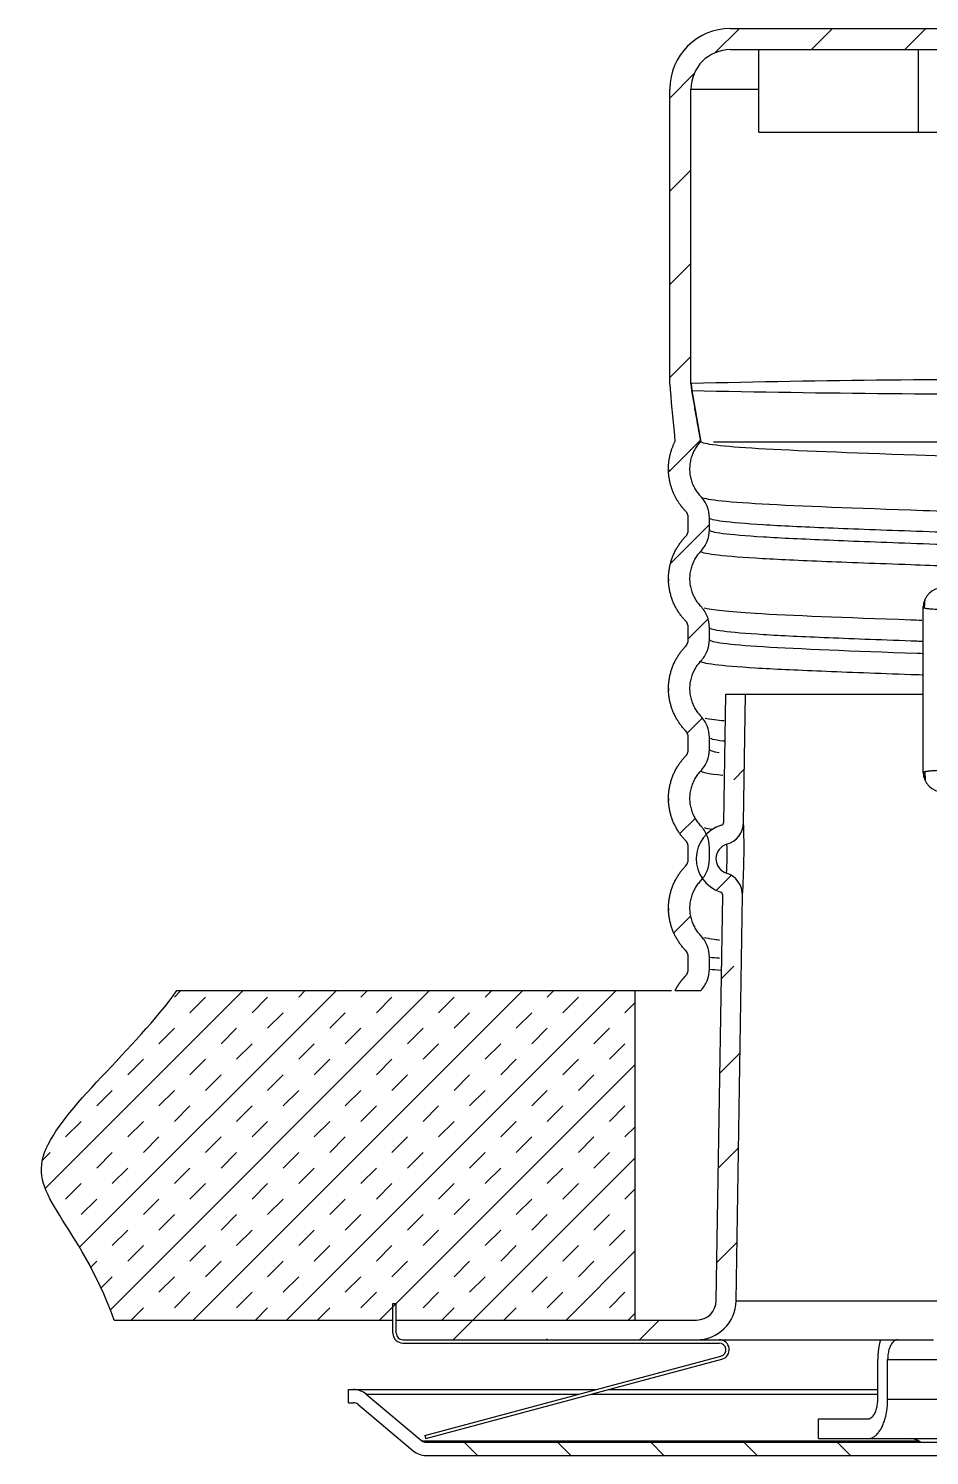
# Model space of a CAD drawing. Header units: centimetres. Extents: x 394264 to 551709, y 50011 to 59011.
# Drawn here: x 545137 to 545195.2, y 51631.8 to 51723.9 of the extents above; entities that cross this region are included whole.
import ezdxf

# ---------------------------------------------------------------- set-up
doc = ezdxf.new("R2010")
doc.units = ezdxf.units.CM
doc.layers.add('0-KRCN-YNG-DETAY-ÇERÇEVE', color=71, linetype='Continuous', lineweight=40)
doc.layers.add('T-DETAY', color=9, linetype='Continuous', lineweight=30)

# ---------------------------------------------------------------- blocks, each defined once
blk = doc.blocks.new('G$C7454597B')
at = {"layer": 'T-DETAY'}
for p, q in [((285.588, -793.541, 69118.556), (286.367, -792.763, 69118.556)), ((286.078, -792.763, 69118.556), (295.776, -792.763, 69118.556)), ((288.694, -793.443, 69118.556), (289.374, -792.763, 69118.556)), ((291.701, -793.443, 69118.556), (292.381, -792.763, 69118.556)), ((286.078, -793.443, 69118.556), (286.993, -793.443, 69118.556)), ((286.993, -796.102, 69118.556), (286.993, -793.443, 69118.556)), ((286.993, -793.443, 69118.556), (292.144, -793.443, 69118.556)), ((292.144, -796.102, 69118.556), (292.144, -793.443, 69118.556)), ((292.144, -793.443, 69118.556), (293.384, -793.443, 69118.556)), ((284.122, -795.008, 69118.556), (284.9, -794.23, 69118.556)), ((284.122, -804.242, 69118.556), (284.122, -794.719, 69118.556)), ((284.802, -794.719, 69118.556), (286.993, -794.719, 69118.556)), ((284.802, -804.224, 69118.556), (284.802, -794.719, 69118.556)), ((286.993, -796.102, 69118.556), (292.144, -796.102, 69118.556)), ((292.144, -796.102, 69118.556), (293.384, -796.102, 69118.556)), ((284.122, -798.015, 69118.556), (284.802, -797.335, 69118.556)), ((284.122, -801.023, 69118.556), (284.802, -800.342, 69118.556)), ((284.122, -804.03, 69118.556), (284.802, -803.349, 69118.556)), ((284.122, -804.242, 69118.556), (284.13, -804.423, 69118.556)), ((284.802, -804.224, 69118.556), (284.811, -804.219, 69118.556)), ((284.802, -804.224, 69118.556), (284.821, -804.439, 69118.556)), ((284.811, -804.219, 69118.556), (284.832, -804.445, 69118.556)), ((284.832, -804.445, 69118.556), (285.12, -806.098, 69118.556)), ((284.082, -807.077, 69118.556), (285.102, -806.057, 69118.556)), ((285.11, -806.098, 69118.556), (285.12, -806.098, 69118.556)), ((285.527, -806.098, 69118.556), (297.578, -806.098, 69118.556)), ((284.717, -808.939, 69118.556), (284.717, -808.555, 69118.556)), ((285.398, -808.939, 69118.556), (285.398, -808.555, 69118.556)), ((284.143, -810.023, 69118.556), (285.398, -808.769, 69118.556)), ((292.342, -811.474, 69118.556), (292.36, -811.169, 69118.556)), ((292.342, -811.474, 69118.556), (292.36, -811.169, 69118.556)), ((284.717, -812.457, 69118.556), (285.357, -811.817, 69118.556)), ((292.297, -816.776, 69118.556), (292.297, -811.409, 69118.556)), ((284.717, -812.484, 69118.556), (284.717, -812.099, 69118.556)), ((285.398, -812.484, 69118.556), (285.398, -812.1, 69118.556)), ((285.864, -818.374, 69118.556), (285.929, -814.241, 69118.556)), ((285.929, -814.241, 69118.556), (286.567, -814.241, 69118.556)), ((285.929, -814.252, 69118.556), (285.94, -814.241, 69118.556)), ((286.502, -818.384, 69118.556), (286.567, -814.241, 69118.556)), ((286.567, -814.241, 69118.556), (292.297, -814.241, 69118.556)), ((284.682, -815.499, 69118.556), (285.171, -815.01, 69118.556)), ((284.717, -816.028, 69118.556), (284.717, -815.644, 69118.556)), ((285.398, -816.028, 69118.556), (285.398, -815.644, 69118.556)), ((286.183, -817.005, 69118.556), (286.529, -816.659, 69118.556)), ((292.342, -816.732, 69118.556), (292.36, -817.038, 69118.556)), ((292.343, -816.732, 69118.556), (292.361, -817.039, 69118.556)), ((284.444, -818.745, 69118.556), (284.935, -818.253, 69118.556)), ((284.717, -819.572, 69118.556), (284.717, -819.188, 69118.556)), ((285.398, -819.572, 69118.556), (285.398, -819.188, 69118.556)), ((285.619, -820.577, 69118.556), (286.103, -820.093, 69118.556)), ((285.62, -833.815, 69118.556), (285.827, -820.733, 69118.556)), ((286.258, -833.825, 69118.556), (286.465, -820.743, 69118.556)), ((284.248, -821.948, 69118.556), (284.786, -821.41, 69118.556)), ((284.717, -823.116, 69118.556), (284.717, -822.732, 69118.556)), ((285.398, -823.116, 69118.556), (285.398, -822.732, 69118.556)), ((285.784, -823.419, 69118.556), (286.183, -823.02, 69118.556)), ((263.973, -830.194, 69118.556), (270.356, -823.81, 69118.556)), ((265.079, -832.095, 69118.556), (273.364, -823.81, 69118.556)), ((266.073, -834.109, 69118.556), (276.371, -823.81, 69118.556)), ((268.139, -824.023, 69118.556), (268.351, -823.81, 69118.556)), ((268.222, -823.81, 69118.556), (283.005, -823.81, 69118.556)), ((268.746, -834.443, 69118.556), (279.378, -823.81, 69118.556)), ((271.753, -834.443, 69118.556), (282.386, -823.81, 69118.556)), ((272.149, -824.023, 69118.556), (272.361, -823.81, 69118.556)), ((274.154, -824.023, 69118.556), (274.366, -823.81, 69118.556)), ((278.164, -824.023, 69118.556), (278.376, -823.81, 69118.556)), ((280.168, -824.023, 69118.556), (280.381, -823.81, 69118.556)), ((283.005, -823.81, 69118.556), (284.173, -823.81, 69118.556)), ((283.005, -834.443, 69118.556), (283.005, -823.81, 69118.556)), ((284.291, -823.81, 69118.556), (285.118, -823.81, 69118.556)), ((268.64, -824.524, 69118.556), (269.141, -824.023, 69118.556)), ((270.645, -824.524, 69118.556), (271.146, -824.023, 69118.556)), ((274.655, -824.524, 69118.556), (275.156, -824.023, 69118.556)), ((276.66, -824.524, 69118.556), (277.161, -824.023, 69118.556)), ((280.67, -824.524, 69118.556), (281.171, -824.023, 69118.556)), ((282.675, -824.524, 69118.556), (283.005, -824.193, 69118.556)), ((271.146, -825.025, 69118.556), (271.648, -824.524, 69118.556)), ((273.151, -825.025, 69118.556), (273.653, -824.524, 69118.556)), ((277.161, -825.025, 69118.556), (277.662, -824.524, 69118.556)), ((279.166, -825.025, 69118.556), (279.667, -824.524, 69118.556)), ((267.638, -825.526, 69118.556), (268.139, -825.025, 69118.556)), ((269.643, -825.526, 69118.556), (270.144, -825.025, 69118.556)), ((273.653, -825.526, 69118.556), (274.154, -825.025, 69118.556)), ((275.657, -825.526, 69118.556), (276.159, -825.025, 69118.556)), ((279.667, -825.526, 69118.556), (280.168, -825.025, 69118.556)), ((281.672, -825.526, 69118.556), (282.173, -825.025, 69118.556)), ((270.144, -826.027, 69118.556), (270.645, -825.526, 69118.556)), ((272.149, -826.027, 69118.556), (272.65, -825.526, 69118.556)), ((276.159, -826.027, 69118.556), (276.66, -825.526, 69118.556)), ((278.164, -826.027, 69118.556), (278.665, -825.526, 69118.556)), ((282.173, -826.027, 69118.556), (282.675, -825.526, 69118.556)), ((266.635, -826.529, 69118.556), (267.137, -826.027, 69118.556)), ((268.64, -826.529, 69118.556), (269.141, -826.027, 69118.556)), ((272.65, -826.529, 69118.556), (273.151, -826.027, 69118.556)), ((274.655, -826.529, 69118.556), (275.156, -826.027, 69118.556)), ((278.665, -826.529, 69118.556), (279.166, -826.027, 69118.556)), ((280.67, -826.529, 69118.556), (281.171, -826.027, 69118.556)), ((285.736, -826.474, 69118.556), (286.384, -825.826, 69118.556)), ((269.141, -827.03, 69118.556), (269.643, -826.529, 69118.556)), ((271.146, -827.03, 69118.556), (271.648, -826.529, 69118.556)), ((274.76, -834.443, 69118.556), (283.005, -826.198, 69118.556)), ((275.156, -827.03, 69118.556), (275.657, -826.529, 69118.556)), ((277.161, -827.03, 69118.556), (277.662, -826.529, 69118.556)), ((281.171, -827.03, 69118.556), (281.672, -826.529, 69118.556)), ((265.633, -827.531, 69118.556), (266.134, -827.03, 69118.556)), ((267.638, -827.531, 69118.556), (268.139, -827.03, 69118.556)), ((271.648, -827.531, 69118.556), (272.149, -827.03, 69118.556)), ((273.653, -827.531, 69118.556), (274.154, -827.03, 69118.556)), ((277.662, -827.531, 69118.556), (278.164, -827.03, 69118.556)), ((279.667, -827.531, 69118.556), (280.168, -827.03, 69118.556)), ((268.139, -828.032, 69118.556), (268.64, -827.531, 69118.556)), ((270.144, -828.032, 69118.556), (270.645, -827.531, 69118.556)), ((274.154, -828.032, 69118.556), (274.655, -827.531, 69118.556)), ((276.159, -828.032, 69118.556), (276.66, -827.531, 69118.556)), ((280.168, -828.032, 69118.556), (280.67, -827.531, 69118.556)), ((282.173, -828.032, 69118.556), (282.675, -827.531, 69118.556)), ((264.63, -828.534, 69118.556), (265.132, -828.032, 69118.556)), ((266.635, -828.534, 69118.556), (267.137, -828.032, 69118.556)), ((270.645, -828.534, 69118.556), (271.146, -828.032, 69118.556)), ((272.65, -828.534, 69118.556), (273.151, -828.032, 69118.556)), ((276.66, -828.534, 69118.556), (277.161, -828.032, 69118.556)), ((278.665, -828.534, 69118.556), (279.166, -828.032, 69118.556)), ((282.675, -828.534, 69118.556), (283.005, -828.203, 69118.556)), ((267.137, -829.035, 69118.556), (267.638, -828.534, 69118.556)), ((269.141, -829.035, 69118.556), (269.643, -828.534, 69118.556)), ((273.151, -829.035, 69118.556), (273.653, -828.534, 69118.556)), ((275.156, -829.035, 69118.556), (275.657, -828.534, 69118.556)), ((279.166, -829.035, 69118.556), (279.667, -828.534, 69118.556)), ((281.171, -829.035, 69118.556), (281.672, -828.534, 69118.556)), ((285.688, -829.53, 69118.556), (286.336, -828.882, 69118.556)), ((263.881, -829.283, 69118.556), (264.129, -829.035, 69118.556)), ((265.633, -829.536, 69118.556), (266.134, -829.035, 69118.556)), ((269.643, -829.536, 69118.556), (270.144, -829.035, 69118.556)), ((271.648, -829.536, 69118.556), (272.149, -829.035, 69118.556)), ((275.657, -829.536, 69118.556), (276.159, -829.035, 69118.556)), ((277.662, -829.536, 69118.556), (278.164, -829.035, 69118.556)), ((277.768, -834.443, 69118.556), (283.005, -829.205, 69118.556)), ((281.672, -829.536, 69118.556), (282.173, -829.035, 69118.556)), ((266.134, -830.037, 69118.556), (266.635, -829.536, 69118.556)), ((268.139, -830.037, 69118.556), (268.64, -829.536, 69118.556)), ((272.149, -830.037, 69118.556), (272.65, -829.536, 69118.556)), ((274.154, -830.037, 69118.556), (274.655, -829.536, 69118.556)), ((278.164, -830.037, 69118.556), (278.665, -829.536, 69118.556)), ((280.168, -830.037, 69118.556), (280.67, -829.536, 69118.556)), ((264.63, -830.538, 69118.556), (265.132, -830.037, 69118.556)), ((268.64, -830.538, 69118.556), (269.141, -830.037, 69118.556)), ((270.645, -830.538, 69118.556), (271.146, -830.037, 69118.556)), ((274.655, -830.538, 69118.556), (275.156, -830.037, 69118.556)), ((276.66, -830.538, 69118.556), (277.161, -830.037, 69118.556)), ((280.67, -830.538, 69118.556), (281.171, -830.037, 69118.556)), ((282.675, -830.538, 69118.556), (283.005, -830.208, 69118.556)), ((265.132, -831.04, 69118.556), (265.633, -830.538, 69118.556)), ((267.137, -831.04, 69118.556), (267.638, -830.538, 69118.556)), ((271.146, -831.04, 69118.556), (271.648, -830.538, 69118.556)), ((273.151, -831.04, 69118.556), (273.653, -830.538, 69118.556)), ((277.161, -831.04, 69118.556), (277.662, -830.538, 69118.556)), ((279.166, -831.04, 69118.556), (279.667, -830.538, 69118.556)), ((267.638, -831.541, 69118.556), (268.139, -831.04, 69118.556)), ((269.643, -831.541, 69118.556), (270.144, -831.04, 69118.556)), ((273.653, -831.541, 69118.556), (274.154, -831.04, 69118.556)), ((275.657, -831.541, 69118.556), (276.159, -831.04, 69118.556)), ((279.667, -831.541, 69118.556), (280.168, -831.04, 69118.556)), ((281.672, -831.541, 69118.556), (282.173, -831.04, 69118.556)), ((266.134, -832.042, 69118.556), (266.635, -831.541, 69118.556)), ((270.144, -832.042, 69118.556), (270.645, -831.541, 69118.556)), ((272.149, -832.042, 69118.556), (272.65, -831.541, 69118.556)), ((276.159, -832.042, 69118.556), (276.66, -831.541, 69118.556)), ((278.164, -832.042, 69118.556), (278.665, -831.541, 69118.556)), ((282.173, -832.042, 69118.556), (282.675, -831.541, 69118.556)), ((266.635, -832.543, 69118.556), (267.137, -832.042, 69118.556)), ((268.64, -832.543, 69118.556), (269.141, -832.042, 69118.556)), ((272.65, -832.543, 69118.556), (273.151, -832.042, 69118.556)), ((274.655, -832.543, 69118.556), (275.156, -832.042, 69118.556)), ((278.665, -832.543, 69118.556), (279.166, -832.042, 69118.556)), ((280.67, -832.543, 69118.556), (281.171, -832.042, 69118.556)), ((285.64, -832.586, 69118.556), (286.288, -831.937, 69118.556)), ((265.44, -832.736, 69118.556), (265.633, -832.543, 69118.556)), ((269.141, -833.045, 69118.556), (269.643, -832.543, 69118.556)), ((271.146, -833.045, 69118.556), (271.648, -832.543, 69118.556)), ((275.156, -833.045, 69118.556), (275.657, -832.543, 69118.556)), ((277.161, -833.045, 69118.556), (277.662, -832.543, 69118.556)), ((280.775, -834.443, 69118.556), (283.005, -832.213, 69118.556)), ((281.171, -833.045, 69118.556), (281.672, -832.543, 69118.556)), ((265.773, -833.406, 69118.556), (266.134, -833.045, 69118.556)), ((267.638, -833.546, 69118.556), (268.139, -833.045, 69118.556)), ((271.648, -833.546, 69118.556), (272.149, -833.045, 69118.556)), ((273.653, -833.546, 69118.556), (274.154, -833.045, 69118.556)), ((277.662, -833.546, 69118.556), (278.164, -833.045, 69118.556)), ((279.667, -833.546, 69118.556), (280.168, -833.045, 69118.556)), ((268.139, -834.047, 69118.556), (268.64, -833.546, 69118.556)), ((270.144, -834.047, 69118.556), (270.645, -833.546, 69118.556)), ((274.154, -834.047, 69118.556), (274.655, -833.546, 69118.556)), ((275.19, -833.911, 69118.556), (275.297, -833.911, 69118.556)), ((275.19, -834.868, 69118.556), (275.19, -833.911, 69118.556)), ((275.297, -834.868, 69118.556), (275.297, -833.911, 69118.556)), ((276.159, -834.047, 69118.556), (276.66, -833.546, 69118.556)), ((280.168, -834.047, 69118.556), (280.67, -833.546, 69118.556)), ((282.173, -834.047, 69118.556), (282.675, -833.546, 69118.556)), ((286.258, -833.825, 69118.556), (293.798, -833.825, 69118.556)), ((266.741, -834.443, 69118.556), (267.137, -834.047, 69118.556)), ((270.75, -834.443, 69118.556), (271.146, -834.047, 69118.556)), ((272.755, -834.443, 69118.556), (273.151, -834.047, 69118.556)), ((276.765, -834.443, 69118.556), (277.161, -834.047, 69118.556)), ((278.77, -834.443, 69118.556), (279.166, -834.047, 69118.556)), ((282.78, -834.443, 69118.556), (283.005, -834.218, 69118.556)), ((266.199, -834.443, 69118.556), (275.19, -834.443, 69118.556)), ((275.297, -834.443, 69118.556), (284.982, -834.443, 69118.556)), ((275.297, -834.443, 69118.556), (283.005, -834.443, 69118.556)), ((277.13, -835.081, 69118.556), (277.768, -834.443, 69118.556)), ((283.144, -835.081, 69118.556), (283.782, -834.443, 69118.556)), ((275.509, -835.081, 69118.556), (285.717, -835.081, 69118.556)), ((275.509, -835.187, 69118.556), (285.717, -835.187, 69118.556)), ((280.137, -835.081, 69118.556), (280.168, -835.05, 69118.556)), ((285.717, -835.081, 69118.556), (292.628, -835.081, 69118.556)), ((276.22, -838.165, 69118.556), (285.772, -835.605, 69118.556)), ((276.248, -838.267, 69118.556), (285.799, -835.708, 69118.556)), ((290.83, -836.995, 69118.556), (290.83, -835.719, 69118.556)), ((291.149, -835.719, 69118.556), (293.989, -835.719, 69118.556)), ((291.149, -836.995, 69118.556), (291.149, -835.719, 69118.556)), ((273.755, -836.686, 69118.556), (273.917, -836.686, 69118.556)), ((273.755, -837.112, 69118.556), (273.755, -836.686, 69118.556)), ((273.917, -836.686, 69118.556), (281.737, -836.686, 69118.556)), ((282.148, -836.686, 69118.556), (290.83, -836.686, 69118.556)), ((273.755, -837.112, 69118.556), (273.917, -837.112, 69118.556)), ((274.053, -837.161, 69118.556), (275.844, -838.664, 69118.556)), ((274.327, -836.836, 69118.556), (281.18, -836.836, 69118.556)), ((274.327, -836.836, 69118.556), (276.117, -838.338, 69118.556)), ((281.591, -836.836, 69118.556), (290.83, -836.836, 69118.556)), ((291.149, -836.995, 69118.556), (298.147, -836.995, 69118.556)), ((288.916, -837.633, 69118.556), (290.511, -837.633, 69118.556)), ((288.916, -838.271, 69118.556), (288.916, -837.633, 69118.556)), ((276.117, -838.338, 69118.556), (292.133, -838.338, 69118.556)), ((276.22, -838.165, 69118.556), (276.248, -838.267, 69118.556)), ((276.254, -838.388, 69118.556), (340.262, -838.388, 69118.556)), ((277.492, -838.388, 69118.556), (277.917, -838.813, 69118.556)), ((280.499, -838.388, 69118.556), (280.925, -838.813, 69118.556)), ((283.507, -838.388, 69118.556), (283.932, -838.813, 69118.556)), ((286.514, -838.388, 69118.556), (286.939, -838.813, 69118.556)), ((288.916, -838.271, 69118.556), (290.511, -838.271, 69118.556)), ((289.521, -838.388, 69118.556), (289.947, -838.813, 69118.556)), ((290.511, -838.271, 69118.556), (297.509, -838.271, 69118.556)), ((292.205, -838.38, 69118.556), (294.22, -838.38, 69118.556)), ((276.254, -838.813, 69118.556), (331.834, -838.813, 69118.556))]:
    blk.add_line(p, q, dxfattribs=at)
for centre, radius, start, end in [((286.078, -794.719, 69118.556), 1.956, 90, 180), ((286.078, -794.719, 69118.556), 1.276, 90, 180), ((1111.501, -727.701, 69118.556), 830.92, 185.297862, 185.413862), ((295.424, -1249.7, 69118.556), 445.608, 89.72414, 91.36471), ((295.439, -310.955, 69118.556), 493.604, 268.76862, 270.251), ((285.97, -806.938, 69118.556), 1.891, 181.1185, 183.5421), ((285.97, -810.483, 69118.556), 1.891, 181.1187, 183.5422), ((292.936, -811.446, 69118.556), 0.639, 90.0339, 180.0203), ((285.97, -814.027, 69118.556), 1.891, 181.1187, 183.5422), ((292.936, -816.761, 69118.556), 0.639, 179.9801, 269.9686), ((285.97, -817.571, 69118.556), 1.891, 181.1187, 183.5422), ((286.099, -819.557, 69118.556), 1.127, 106.0833, 252.1075), ((285.758, -818.372, 69118.556), 0.106, 286.0833, 359.0954), ((285.758, -818.372, 69118.556), 0.744, 286.0833, 359.0954), ((263.582, -819.202, 69118.556), 22.935, 356.1473, 2.0435), ((286.099, -819.557, 69118.556), 0.489, 106.0833, 252.1075), ((277.175, -819.416, 69118.556), 8.795, 356.0466, 2.1442), ((285.721, -820.731, 69118.556), 0.744, 359.0954, 72.1075), ((285.721, -820.731, 69118.556), 0.106, 359.0954, 72.1075), ((285.97, -821.115, 69118.556), 1.891, 181.1187, 183.5422), ((313.745, -453.015, 69118.556), 370.803, 265.61555, 265.66533), ((298.473, -703.189, 69118.556), 120.637, 263.77794, 263.94748), ((284.982, -833.805, 69118.556), 0.638, 270, 359.0954), ((284.982, -833.805, 69118.556), 1.276, 270, 359.0954), ((275.509, -834.868, 69118.556), 0.319, 180, 270), ((275.509, -834.868, 69118.556), 0.213, 180, 270), ((285.717, -835.4, 69118.556), 0.319, 285, 90), ((285.717, -835.4, 69118.556), 0.213, 285, 90), ((273.917, -837.324, 69118.556), 0.638, 50, 90), ((273.917, -837.324, 69118.556), 0.213, 50, 90), ((276.254, -838.175, 69118.556), 0.213, 230, 270), ((291.848, -838.909, 69118.556), 0.638, 55.9066, 90), ((292.229, -838.345, 69118.556), 0.0425, 235.9066, 270), ((276.254, -838.175, 69118.556), 0.638, 230, 270)]:
    blk.add_arc(centre, radius, start, end, dxfattribs=at)
for points in [[(284.832, -804.445, 69118.556), (284.825, -804.443, 69118.556), (284.821, -804.441, 69118.556), (284.821, -804.439, 69118.556)], [(284.717, -808.555, 69118.556), (284.717, -808.473, 69118.556), (284.685, -808.393, 69118.556), (284.628, -808.334, 69118.556)], [(284.628, -809.161, 69118.556), (284.685, -809.102, 69118.556), (284.717, -809.022, 69118.556), (284.717, -808.939, 69118.556)], [(285.117, -811.405, 69118.556), (285.117, -811.41, 69118.556), (285.12, -811.415, 69118.556), (285.125, -811.42, 69118.556)], [(284.717, -812.099, 69118.556), (284.717, -812.017, 69118.556), (284.685, -811.937, 69118.556), (284.628, -811.878, 69118.556)], [(284.628, -812.705, 69118.556), (284.685, -812.646, 69118.556), (284.717, -812.566, 69118.556), (284.717, -812.484, 69118.556)], [(284.717, -815.644, 69118.556), (284.717, -815.561, 69118.556), (284.685, -815.481, 69118.556), (284.628, -815.422, 69118.556)], [(284.628, -816.249, 69118.556), (284.685, -816.19, 69118.556), (284.717, -816.11, 69118.556), (284.717, -816.028, 69118.556)], [(285.398, -816.028, 69118.556), (285.398, -816.06, 69118.556), (285.501, -816.093, 69118.556), (285.708, -816.125, 69118.556)], [(285.829, -816.868, 69118.556), (285.356, -816.82, 69118.556), (285.117, -816.771, 69118.556), (285.117, -816.722, 69118.556)], [(285.117, -818.494, 69118.556), (285.117, -818.498, 69118.556), (285.12, -818.503, 69118.556), (285.124, -818.508, 69118.556)], [(285.23, -818.552, 69118.556), (285.296, -818.569, 69118.556), (285.391, -818.586, 69118.556), (285.514, -818.603, 69118.556)], [(284.717, -819.188, 69118.556), (284.717, -819.106, 69118.556), (284.685, -819.026, 69118.556), (284.628, -818.966, 69118.556)], [(284.628, -819.794, 69118.556), (284.685, -819.734, 69118.556), (284.717, -819.654, 69118.556), (284.717, -819.572, 69118.556)], [(285.117, -822.038, 69118.556), (285.117, -822.043, 69118.556), (285.12, -822.048, 69118.556), (285.125, -822.053, 69118.556)], [(284.717, -822.732, 69118.556), (284.717, -822.65, 69118.556), (284.685, -822.57, 69118.556), (284.628, -822.511, 69118.556)], [(284.628, -823.338, 69118.556), (284.685, -823.279, 69118.556), (284.717, -823.199, 69118.556), (284.717, -823.116, 69118.556)]]:
    blk.add_open_spline(points, degree=3, dxfattribs=at)
for points, knots in [([(284.821, -804.439, 69118.556), (284.825, -804.465, 69118.556), (284.829, -804.491, 69118.556), (284.834, -804.517, 69118.556), (284.86, -804.668, 69118.556), (284.886, -804.818, 69118.556), (284.912, -804.969, 69118.556), (284.938, -805.119, 69118.556), (284.964, -805.27, 69118.556), (284.99, -805.42, 69118.556), (285.03, -805.646, 69118.556), (285.07, -805.872, 69118.556), (285.11, -806.098, 69118.556)], [0, 0, 0, 0, 0.047036, 0.047036, 0.047036, 0.319121, 0.319121, 0.319121, 0.591206, 0.591206, 0.591206, 1, 1, 1, 1]), ([(297.6, -806.707, 69118.556), (295.572, -806.648, 69118.556), (293.683, -806.589, 69118.556), (289.92, -806.459, 69118.556), (288.18, -806.393, 69118.556), (286.387, -806.286, 69118.556), (285.935, -806.25, 69118.556), (285.312, -806.175, 69118.556), (285.141, -806.136, 69118.556), (285.12, -806.098, 69118.556)], [0.6555231, 0.6555231, 0.6555231, 0.6555231, 0.75, 0.75, 0.875, 0.875, 0.9375, 0.9375, 1, 1, 1, 1]), ([(285.117, -807.861, 69118.556), (285.117, -807.9, 69118.556), (285.264, -807.938, 69118.556), (285.852, -808.014, 69118.556), (286.295, -808.051, 69118.556), (288.045, -808.159, 69118.556), (289.737, -808.224, 69118.556), (292.966, -808.336, 69118.556), (294.154, -808.375, 69118.556), (296.122, -808.435, 69118.556), (296.854, -808.457, 69118.556), (297.607, -808.479, 69118.556)], [0, 0, 0, 0, 0.0625, 0.0625, 0.125, 0.125, 0.25, 0.25, 0.3125, 0.3125, 0.3477577, 0.3477577, 0.3477577, 0.3477577]), ([(285.398, -808.555, 69118.556), (285.398, -808.426, 69118.556), (285.373, -808.3, 69118.556), (285.277, -808.062, 69118.556), (285.207, -807.954, 69118.556), (285.117, -807.861, 69118.556)], [0, 0, 0, 0, 0.5, 0.5, 1, 1, 1, 1]), ([(297.581, -809.168, 69118.556), (296.884, -809.148, 69118.556), (296.207, -809.128, 69118.556), (294.315, -809.069, 69118.556), (293.145, -809.03, 69118.556), (291.021, -808.955, 69118.556), (290.061, -808.919, 69118.556), (288.409, -808.85, 69118.556), (287.708, -808.817, 69118.556), (286.562, -808.745, 69118.556), (286.125, -808.708, 69118.556), (285.546, -808.633, 69118.556), (285.398, -808.594, 69118.556), (285.398, -808.555, 69118.556)], [0.6543942, 0.6543942, 0.6543942, 0.6543942, 0.6875, 0.6875, 0.75, 0.75, 0.8125, 0.8125, 0.875, 0.875, 0.9375, 0.9375, 1, 1, 1, 1]), ([(285.117, -809.634, 69118.556), (285.207, -809.541, 69118.556), (285.277, -809.433, 69118.556), (285.373, -809.195, 69118.556), (285.398, -809.068, 69118.556), (285.398, -808.939, 69118.556)], [0, 0, 0, 0, 0.5, 0.5, 1, 1, 1, 1]), ([(285.398, -808.939, 69118.556), (285.398, -808.978, 69118.556), (285.542, -809.016, 69118.556), (286.124, -809.092, 69118.556), (286.562, -809.129, 69118.556), (287.716, -809.201, 69118.556), (288.421, -809.234, 69118.556), (290.072, -809.303, 69118.556), (291.027, -809.34, 69118.556), (293.153, -809.415, 69118.556), (294.327, -809.453, 69118.556), (296.183, -809.511, 69118.556), (296.815, -809.53, 69118.556), (297.464, -809.549, 69118.556)], [0, 0, 0, 0, 0.0625, 0.0625, 0.125, 0.125, 0.1875, 0.1875, 0.25, 0.25, 0.3125, 0.3125, 0.3434836, 0.3434836, 0.3434836, 0.3434836]), ([(293.139, -810.114, 69118.556), (292.712, -810.1, 69118.556), (292.299, -810.085, 69118.556), (290.824, -810.034, 69118.556), (289.851, -809.997, 69118.556), (288.174, -809.928, 69118.556), (287.465, -809.896, 69118.556), (285.724, -809.789, 69118.556), (285.117, -809.71, 69118.556), (285.117, -809.634, 69118.556)], [0.7268217, 0.7268217, 0.7268217, 0.7268217, 0.75, 0.75, 0.8125, 0.8125, 0.875, 0.875, 1, 1, 1, 1]), ([(285.398, -812.1, 69118.556), (285.398, -811.971, 69118.556), (285.373, -811.844, 69118.556), (285.277, -811.607, 69118.556), (285.207, -811.498, 69118.556), (285.117, -811.405, 69118.556)], [0, 0, 0, 0, 0.5, 0.5, 1, 1, 1, 1]), ([(285.227, -811.462, 69118.556), (285.449, -811.52, 69118.556), (286.005, -811.577, 69118.556), (288.019, -811.702, 69118.556), (289.761, -811.769, 69118.556), (292.011, -811.847, 69118.556), (292.13, -811.851, 69118.556), (292.25, -811.855, 69118.556)], [0.0309139, 0.0309139, 0.0309139, 0.0309139, 0.125, 0.125, 0.25, 0.25, 0.2569136, 0.2569136, 0.2569136, 0.2569136]), ([(292.297, -811.446, 69118.556), (292.298, -811.448, 69118.556), (292.3, -811.452, 69118.556), (292.313, -811.457, 69118.556), (292.326, -811.461, 69118.556), (292.334, -811.463, 69118.556)], [0, 0, 0, 0, 0.0718573, 0.1436629, 0.2105356, 0.2105356, 0.2105356, 0.2105356]), ([(292.334, -811.463, 69118.556), (292.334, -811.463, 69118.556), (292.343, -811.465, 69118.556), (292.363, -811.47, 69118.556), (292.401, -811.475, 69118.556), (292.445, -811.481, 69118.556), (292.498, -811.486, 69118.556), (292.566, -811.492, 69118.556), (292.668, -811.5, 69118.556), (292.831, -811.51, 69118.556), (292.987, -811.517, 69118.556), (293.076, -811.521, 69118.556)], [0.2105356, 0.2105356, 0.2105356, 0.2105356, 0.2154644, 0.2873099, 0.3584825, 0.4295217, 0.4966275, 0.571438, 0.6690108, 0.811857, 1, 1, 1, 1]), ([(292.29, -812.544, 69118.556), (292.228, -812.542, 69118.556), (292.166, -812.54, 69118.556), (291.039, -812.5, 69118.556), (290.08, -812.464, 69118.556), (288.415, -812.394, 69118.556), (287.715, -812.362, 69118.556), (286.003, -812.255, 69118.556), (285.398, -812.176, 69118.556), (285.398, -812.1, 69118.556)], [0.7464081, 0.7464081, 0.7464081, 0.7464081, 0.75, 0.75, 0.8125, 0.8125, 0.875, 0.875, 1, 1, 1, 1]), ([(285.117, -813.178, 69118.556), (285.207, -813.085, 69118.556), (285.277, -812.977, 69118.556), (285.373, -812.739, 69118.556), (285.398, -812.613, 69118.556), (285.398, -812.484, 69118.556)], [0, 0, 0, 0, 0.5, 0.5, 1, 1, 1, 1]), ([(285.398, -812.484, 69118.556), (285.398, -812.561, 69118.556), (285.999, -812.639, 69118.556), (288.277, -812.781, 69118.556), (290, -812.848, 69118.556), (292.156, -812.924, 69118.556), (292.207, -812.925, 69118.556), (292.258, -812.927, 69118.556)], [0, 0, 0, 0, 0.125, 0.125, 0.25, 0.25, 0.2530074, 0.2530074, 0.2530074, 0.2530074]), ([(292.262, -813.628, 69118.556), (292.137, -813.624, 69118.556), (292.014, -813.62, 69118.556), (290.829, -813.578, 69118.556), (289.865, -813.542, 69118.556), (288.174, -813.472, 69118.556), (287.464, -813.44, 69118.556), (285.732, -813.333, 69118.556), (285.117, -813.255, 69118.556), (285.117, -813.178, 69118.556)], [0.74287, 0.74287, 0.74287, 0.74287, 0.75, 0.75, 0.8125, 0.8125, 0.875, 0.875, 1, 1, 1, 1]), ([(285.398, -815.644, 69118.556), (285.398, -815.515, 69118.556), (285.373, -815.388, 69118.556), (285.277, -815.151, 69118.556), (285.207, -815.042, 69118.556), (285.117, -814.95, 69118.556)], [0, 0, 0, 0, 0.5, 0.5, 1, 1, 1, 1]), ([(285.257, -815.014, 69118.556), (285.331, -815.031, 69118.556), (285.434, -815.048, 69118.556), (285.654, -815.077, 69118.556), (285.755, -815.088, 69118.556), (285.87, -815.099, 69118.556)], [0.03475499, 0.03475499, 0.03475499, 0.03475499, 0.0625, 0.0625, 0.08127528, 0.08127528, 0.08127528, 0.08127528]), ([(285.87, -815.763, 69118.556), (285.859, -815.762, 69118.556), (285.848, -815.761, 69118.556), (285.547, -815.722, 69118.556), (285.398, -815.683, 69118.556), (285.398, -815.644, 69118.556)], [0.93518512, 0.93518512, 0.93518512, 0.93518512, 0.9375, 0.9375, 1, 1, 1, 1]), ([(285.117, -816.722, 69118.556), (285.207, -816.629, 69118.556), (285.277, -816.521, 69118.556), (285.373, -816.283, 69118.556), (285.398, -816.157, 69118.556), (285.398, -816.028, 69118.556)], [0, 0, 0, 0, 0.5, 0.5, 1, 1, 1, 1]), ([(292.297, -816.76, 69118.556), (292.298, -816.758, 69118.556), (292.3, -816.755, 69118.556), (292.312, -816.749, 69118.556), (292.325, -816.745, 69118.556), (292.333, -816.743, 69118.556), (292.334, -816.743, 69118.556)], [0, 0, 0, 0, 0.0720147, 0.1399869, 0.2038458, 0.2117856, 0.2117856, 0.2117856, 0.2117856]), ([(292.334, -816.743, 69118.556), (292.34, -816.742, 69118.556), (292.354, -816.739, 69118.556), (292.379, -816.734, 69118.556), (292.408, -816.73, 69118.556), (292.438, -816.726, 69118.556), (292.468, -816.723, 69118.556), (292.524, -816.717, 69118.556), (292.615, -816.71, 69118.556), (292.756, -816.701, 69118.556), (292.908, -816.693, 69118.556), (293.021, -816.688, 69118.556), (293.076, -816.686, 69118.556)], [0.2117856, 0.2117856, 0.2117856, 0.2117856, 0.2635516, 0.3190904, 0.3704691, 0.4177116, 0.4608539, 0.4999406, 0.6353542, 0.7639567, 0.8855264, 1, 1, 1, 1]), ([(285.398, -819.188, 69118.556), (285.398, -819.059, 69118.556), (285.373, -818.933, 69118.556), (285.277, -818.695, 69118.556), (285.207, -818.587, 69118.556), (285.117, -818.494, 69118.556)], [0, 0, 0, 0, 0.5, 0.5, 1, 1, 1, 1]), ([(285.117, -820.266, 69118.556), (285.207, -820.173, 69118.556), (285.277, -820.065, 69118.556), (285.373, -819.828, 69118.556), (285.398, -819.701, 69118.556), (285.398, -819.572, 69118.556)], [0, 0, 0, 0, 0.5, 0.5, 1, 1, 1, 1]), ([(285.398, -822.732, 69118.556), (285.398, -822.603, 69118.556), (285.373, -822.477, 69118.556), (285.277, -822.239, 69118.556), (285.207, -822.131, 69118.556), (285.117, -822.038, 69118.556)], [0, 0, 0, 0, 0.5, 0.5, 1, 1, 1, 1]), ([(285.223, -822.094, 69118.556), (285.298, -822.114, 69118.556), (285.413, -822.134, 69118.556), (285.615, -822.16, 69118.556), (285.667, -822.166, 69118.556), (285.723, -822.172, 69118.556)], [0.03023836, 0.03023836, 0.03023836, 0.03023836, 0.0625, 0.0625, 0.07274407, 0.07274407, 0.07274407, 0.07274407]), ([(285.118, -823.81, 69118.556), (285.207, -823.717, 69118.556), (285.277, -823.609, 69118.556), (285.373, -823.372, 69118.556), (285.398, -823.245, 69118.556), (285.398, -823.116, 69118.556)], [0, 0, 0, 0, 0.5, 0.5, 1, 1, 1, 1]), ([(266.199, -834.443, 69118.556), (265.024, -831.223, 69118.556), (261.897, -829.738, 69118.556), (266.917, -825.651, 69118.556), (268.222, -823.81, 69118.556)], [0, 0, 0, 0, 0.508687, 1, 1, 1, 1])]:
    blk.add_open_spline(points, degree=3, knots=knots, dxfattribs=at)
for points, weights, degree in [([(284.628, -808.334, 69118.556), (284.042, -807.727, 69118.556), (283.895, -806.879, 69118.556), (284.287, -806.097, 69118.556)], [0.908202386079, 0.773521060129, 0.745698218018, 0.824733859747], 3), ([(285.11, -806.098, 69118.556), (284.613, -806.621, 69118.556), (284.617, -807.343, 69118.556), (285.117, -807.861, 69118.556)], [0.810931716027, 0.661742702253, 0.662708339854, 0.813828628829], 3), ([(284.628, -811.878, 69118.556), (283.854, -811.076, 69118.556), (283.854, -809.963, 69118.556), (284.628, -809.161, 69118.556)], [0.908202386079, 0.738453958926, 0.738453958926, 0.908202386079], 3), ([(285.117, -809.634, 69118.556), (284.613, -810.156, 69118.556), (284.613, -810.883, 69118.556), (285.117, -811.405, 69118.556)], [0.813828628829, 0.661736492283, 0.661736492283, 0.813828628829], 3), ([(284.628, -815.422, 69118.556), (283.854, -814.621, 69118.556), (283.854, -813.507, 69118.556), (284.628, -812.705, 69118.556)], [0.908202386079, 0.738453958926, 0.738453958926, 0.908202386079], 3), ([(285.117, -813.178, 69118.556), (284.613, -813.701, 69118.556), (284.613, -814.427, 69118.556), (285.117, -814.95, 69118.556)], [0.813828628829, 0.661736492283, 0.661736492283, 0.813828628829], 3), ([(284.628, -818.966, 69118.556), (283.854, -818.165, 69118.556), (283.854, -817.051, 69118.556), (284.628, -816.249, 69118.556)], [0.908202386079, 0.738453958926, 0.738453958926, 0.908202386079], 3), ([(285.117, -816.722, 69118.556), (284.613, -817.245, 69118.556), (284.613, -817.971, 69118.556), (285.117, -818.494, 69118.556)], [0.813828628829, 0.661736492283, 0.661736492283, 0.813828628829], 3), ([(284.628, -822.511, 69118.556), (283.854, -821.709, 69118.556), (283.854, -820.595, 69118.556), (284.628, -819.794, 69118.556)], [0.908202386079, 0.738453958926, 0.738453958926, 0.908202386079], 3), ([(285.117, -820.266, 69118.556), (284.613, -820.789, 69118.556), (284.613, -821.515, 69118.556), (285.117, -822.038, 69118.556)], [0.813828628829, 0.661736492283, 0.661736492283, 0.813828628829], 3), ([(284.291, -823.81, 69118.556), (284.381, -823.634, 69118.556), (284.495, -823.476, 69118.556), (284.628, -823.338, 69118.556)], [0.825657354176, 0.846142103363, 0.873657113997, 0.908202386079], 3), ([(290.916, -835.081, 69118.556), (290.83, -835.377, 69118.556), (290.83, -835.719, 69118.556)], [1, 0.965925826289, 1], 2), ([(291.468, -835.081, 69118.556), (291.149, -835.081, 69118.556), (291.149, -835.719, 69118.556)], [1, 0.707106781186, 1], 2), ([(290.511, -837.633, 69118.556), (290.83, -837.633, 69118.556), (290.83, -836.995, 69118.556)], [1, 0.707106781186, 1], 2), ([(290.511, -838.271, 69118.556), (291.149, -838.271, 69118.556), (291.149, -836.995, 69118.556)], [1, 0.707106781187, 1], 2)]:
    blk.add_rational_spline(points, weights, degree=degree, dxfattribs=at)
blk = doc.blocks.new('*U239')
at = {"layer": '0-KRCN-YNG-DETAY-ÇERÇEVE', "xscale": 2, "yscale": 2, "zscale": 2}
blk.add_blockref('G$C7454597B', (0, 0), dxfattribs=at)

msp = doc.modelspace()

# ---------------------------------------------------------------- block references
at = {"layer": '0-KRCN-YNG-DETAY-ÇERÇEVE'}
msp.add_blockref('*U239', (544610.181, 53309.443), dxfattribs=at)

doc.saveas('drawing.dxf')
